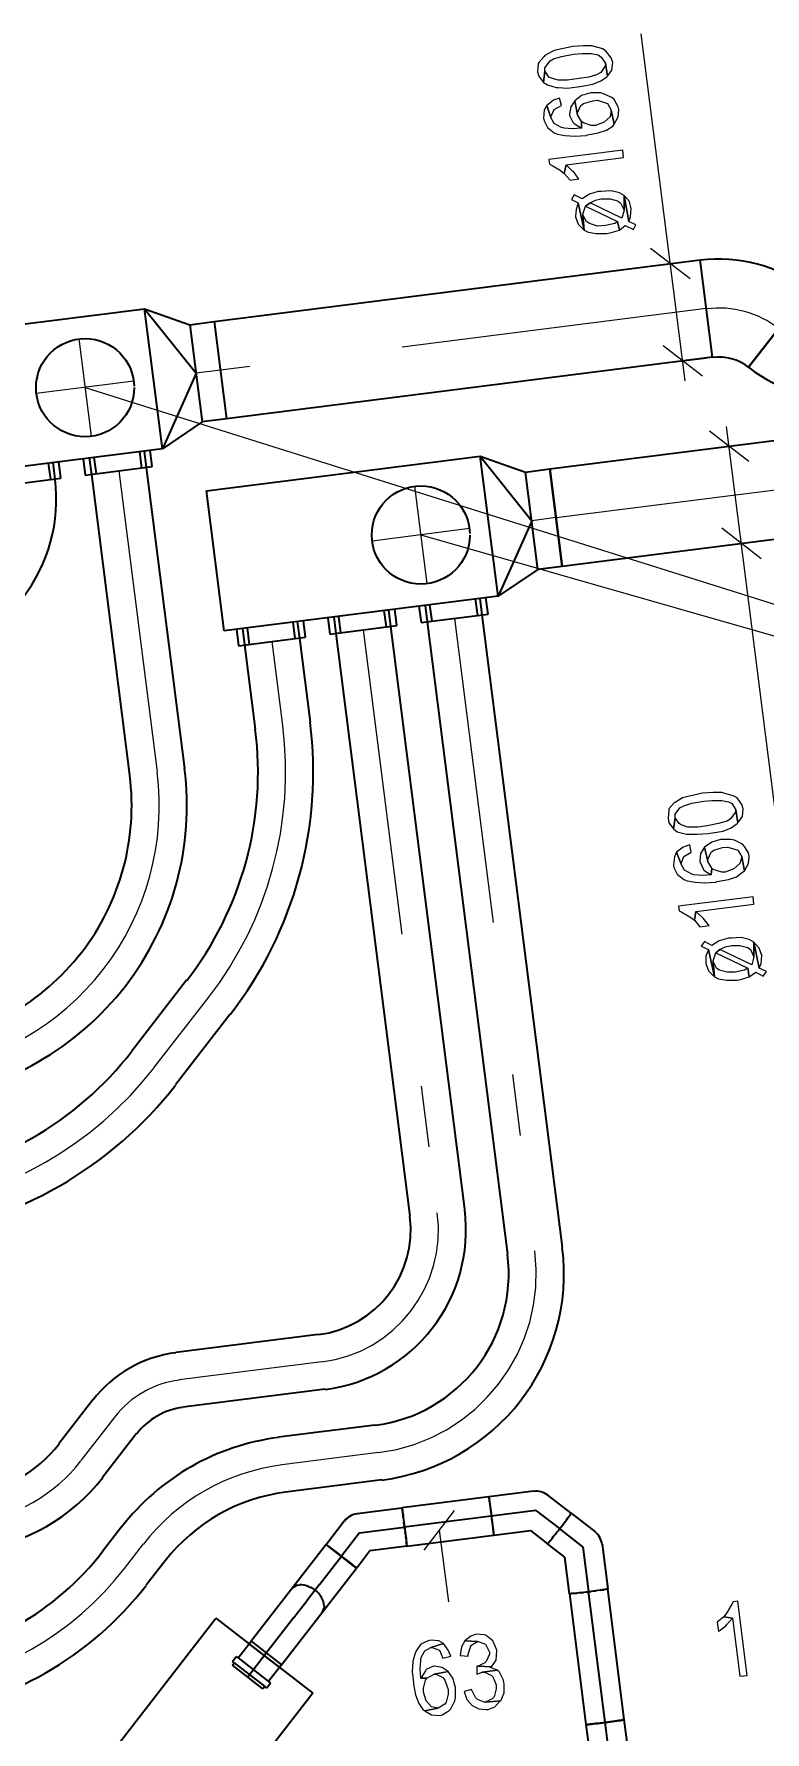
# Model space of a CAD drawing. Header units: metres. Extents: x 2713732.4 to 2713757.2, y 1226081.6 to 1226111.3.
# Drawn here: x 2713743.92 to 2713745.112, y 1226093.413 to 1226096.182 of the extents above; entities that cross this region are included whole.
import ezdxf

# ---------------------------------------------------------------- set-up
doc = ezdxf.new("R2010")
doc.units = ezdxf.units.M
doc.linetypes.add('DASHDOT', pattern=[1, 0.5, -0.25, 0, -0.25])
doc.linetypes.add('HIDDENX2', pattern=[0.75, 0.5, -0.25])
doc.layers.add('einlagen_boden_erstes_og', color=7, linetype='Continuous', true_color=0x000000)

msp = doc.modelspace()

# ---------------------------------------------------------------- linework, layer by layer
at = {"layer": 'einlagen_boden_erstes_og', "color": 7, "linetype": 'Continuous', "lineweight": 25, "extrusion": (0.000477202, 0.001815, 0.999998)}
for p, q in [((2713744.9815, 1226095.6165, -0.1688), (2713744.9097, 1226096.1822, -0.1698)), ((2713744.9894, 1226095.7826, -0.1692), (2713744.9251, 1226095.8324, -0.1692)), ((2713744.9193, 1226095.8027, -0.1692), (2713744.9953, 1226095.8123, -0.1692)), ((2713745.0096, 1226095.6239, -0.1689), (2713744.9453, 1226095.6737, -0.1689)), ((2713744.9394, 1226095.644, -0.1689), (2713745.0155, 1226095.6536, -0.1689)), ((2713744.003, 1226095.6058, -0.1684), (2713746.9219, 1226094.6869, -0.1681)), ((2713745.0852, 1226095.4849, -0.1687), (2713745.0209, 1226095.5347, -0.1687)), ((2713745.1631, 1226094.6422, -0.1672), (2713745.0489, 1226095.5422, -0.1687)), ((2713745.015, 1226095.505, -0.1687), (2713745.0911, 1226095.5147, -0.1687)), ((2713744.5503, 1226095.3654, -0.1682), (2713746.9219, 1226094.6869, -0.1681)), ((2713745.1053, 1226095.3262, -0.1684), (2713745.041, 1226095.376, -0.1684)), ((2713745.0351, 1226095.3463, -0.1684), (2713745.1112, 1226095.3559, -0.1684)), ((2713744.5557, 1226093.7099, -0.1652), (2713744.6055, 1226093.7742, -0.1653)), ((2713744.5806, 1226093.742, -0.1653), (2713744.5954, 1226093.6253, -0.165))]:
    msp.add_line(p, q, dxfattribs=at)
at = {"layer": 'einlagen_boden_erstes_og', "color": 1, "linetype": 'Continuous', "lineweight": 35, "true_color": 0xff0000, "extrusion": (0.000477202, 0.001815, 0.999998)}
for p, q in [((2713744.2137, 1226095.7132, -0.1687), (2713745.0057, 1226095.8137, -0.1692)), ((2713745.0258, 1226095.6549, -0.1689), (2713745.0057, 1226095.8137, -0.1692)), ((2713745.0849, 1226095.6388, -0.1689), (2713745.1829, 1226095.7653, -0.1692)), ((2713745.1829, 1226095.7653, -0.1692), (2713745.0849, 1226095.6388, -0.1689)), ((2713743.6537, 1226095.6774, -0.1683), (2713744.1001, 1226095.734, -0.1686)), ((2713744.1001, 1226095.734, -0.1686), (2713744.174, 1226095.7081, -0.1686)), ((2713744.1291, 1226095.5059, -0.1682), (2713744.1001, 1226095.734, -0.1686)), ((2713744.1001, 1226095.734, -0.1686), (2713744.1841, 1226095.6288, -0.1685)), ((2713744.174, 1226095.7081, -0.1686), (2713744.2137, 1226095.7132, -0.1687)), ((2713744.174, 1226095.7081, -0.1686), (2713744.1941, 1226095.5494, -0.1684)), ((2713744.2137, 1226095.7132, -0.1687), (2713744.2338, 1226095.5544, -0.1684)), ((2713745.0258, 1226095.6549, -0.1689), (2713744.2338, 1226095.5544, -0.1684)), ((2713744.1841, 1226095.6288, -0.1685), (2713744.1291, 1226095.5059, -0.1682)), ((2713744.2338, 1226095.5544, -0.1684), (2713744.1941, 1226095.5494, -0.1684)), ((2713744.1941, 1226095.5494, -0.1684), (2713744.1291, 1226095.5059, -0.1682)), ((2713744.1291, 1226095.5059, -0.1682), (2713743.6827, 1226095.4492, -0.1679)), ((2713744.0919, 1226095.5011, -0.1682), (2713744.0953, 1226095.4743, -0.1682)), ((2713744.0993, 1226095.5021, -0.1682), (2713744.1027, 1226095.4753, -0.1682)), ((2713744.1127, 1226095.4766, -0.1682), (2713744.1093, 1226095.5033, -0.1682)), ((2713743.9431, 1226095.4822, -0.1681), (2713743.9465, 1226095.4555, -0.1681)), ((2713743.9505, 1226095.4832, -0.1681), (2713743.9539, 1226095.4564, -0.1681)), ((2713743.9638, 1226095.4577, -0.1681), (2713743.9604, 1226095.4845, -0.1681)), ((2713744.0001, 1226095.4895, -0.1681), (2713744.0035, 1226095.4627, -0.1681)), ((2713744.0035, 1226095.4627, -0.1681), (2713744.1127, 1226095.4766, -0.1682)), ((2713744.01, 1226095.4907, -0.1682), (2713744.0134, 1226095.464, -0.1681)), ((2713744.0175, 1226095.4917, -0.1682), (2713744.0209, 1226095.4649, -0.1681)), ((2713744.1027, 1226095.4753, -0.1682), (2713744.165, 1226094.9846, -0.1673)), ((2713743.8547, 1226095.4438, -0.168), (2713743.9638, 1226095.4577, -0.1681)), ((2713744.0134, 1226095.464, -0.1681), (2713744.0757, 1226094.9733, -0.1672)), ((2713743.9711, 1226093.2825, -0.1641), (2713744.2161, 1226093.5987, -0.1648)), ((2713744.2161, 1226093.5987, -0.1648), (2713744.3742, 1226093.4762, -0.1647)), ((2713744.3742, 1226093.4762, -0.1647), (2713744.1292, 1226093.16, -0.164))]:
    msp.add_line(p, q, dxfattribs=at)
at = {"layer": 'einlagen_boden_erstes_og', "color": 7, "linetype": 'DASHDOT', "lineweight": 25, "extrusion": (0.000477202, 0.001815, 0.999998)}
for p, q in [((2713745.0158, 1226095.7343, -0.1691), (2713744.2237, 1226095.6338, -0.1685)), ((2713744.2237, 1226095.6338, -0.1685), (2713744.1841, 1226095.6288, -0.1685)), ((2713744.0581, 1226095.4696, -0.1681), (2713744.1204, 1226094.979, -0.1673)), ((2713744.5402, 1226095.4448, -0.1683), (2713744.5604, 1226095.286, -0.168)), ((2713744.771, 1226095.3934, -0.1683), (2713745.2789, 1226095.4579, -0.1687)), ((2713744.771, 1226095.3934, -0.1683), (2713744.7314, 1226095.3884, -0.1683)), ((2713744.6297, 1226095.3755, -0.1682), (2713744.471, 1226095.3553, -0.1681)), ((2713744.6054, 1226095.2292, -0.168), (2713744.7363, 1226094.1981, -0.1662)), ((2713744.4566, 1226095.2104, -0.1679), (2713744.5772, 1226094.2598, -0.1662)), ((2713744.3078, 1226095.1915, -0.1678), (2713744.3252, 1226095.0544, -0.1675)), ((2713744.2043, 1226094.6114, -0.1667), (2713744.1149, 1226094.4961, -0.1664)), ((2713744.389, 1226094.0169, -0.1657), (2713744.1567, 1226093.9874, -0.1655)), ((2713744.0515, 1226093.9273, -0.1653), (2713743.9961, 1226093.8558, -0.1652)), ((2713744.4813, 1226093.869, -0.1654), (2713744.324, 1226093.849, -0.1653)), ((2713744.098, 1226093.72, -0.165), (2713744.067, 1226093.68, -0.1649))]:
    msp.add_line(p, q, dxfattribs=at)
at = {"layer": 'einlagen_boden_erstes_og', "color": 7, "linetype": 'HIDDENX2', "lineweight": 25, "extrusion": (0.000477202, 0.001815, 0.999998)}
for p, q in [((2713743.9929, 1226095.6851, -0.1685), (2713744.0131, 1226095.5264, -0.1682)), ((2713744.0824, 1226095.6158, -0.1684), (2713743.9236, 1226095.5957, -0.1683))]:
    msp.add_line(p, q, dxfattribs=at)
at = {"layer": 'einlagen_boden_erstes_og', "color": 150, "linetype": 'Continuous', "lineweight": 35, "true_color": 0x0080ff, "extrusion": (0.000477202, 0.001815, 0.999998)}
for p, q in [((2713744.761, 1226095.4728, -0.1685), (2713745.2689, 1226095.5372, -0.1688)), ((2713744.201, 1226095.437, -0.1681), (2713744.6474, 1226095.4936, -0.1685)), ((2713744.6474, 1226095.4936, -0.1685), (2713744.7213, 1226095.4677, -0.1685)), ((2713744.6474, 1226095.4936, -0.1685), (2713744.7314, 1226095.3884, -0.1683)), ((2713744.6764, 1226095.2655, -0.1681), (2713744.6474, 1226095.4936, -0.1685)), ((2713744.7213, 1226095.4677, -0.1685), (2713744.761, 1226095.4728, -0.1685)), ((2713744.761, 1226095.4728, -0.1685), (2713744.7811, 1226095.314, -0.1682)), ((2713744.7811, 1226095.314, -0.1682), (2713744.761, 1226095.4728, -0.1685)), ((2713744.7414, 1226095.309, -0.1682), (2713744.7213, 1226095.4677, -0.1685)), ((2713744.23, 1226095.2088, -0.1677), (2713744.201, 1226095.437, -0.1681)), ((2713744.7314, 1226095.3884, -0.1683), (2713744.6764, 1226095.2655, -0.1681)), ((2713745.289, 1226095.3785, -0.1686), (2713744.7811, 1226095.314, -0.1682)), ((2713744.7414, 1226095.309, -0.1682), (2713744.6764, 1226095.2655, -0.1681)), ((2713744.7811, 1226095.314, -0.1682), (2713744.7414, 1226095.309, -0.1682)), ((2713744.6764, 1226095.2655, -0.1681), (2713744.23, 1226095.2088, -0.1677)), ((2713744.5474, 1226095.2491, -0.168), (2713744.5508, 1226095.2223, -0.1679)), ((2713744.5574, 1226095.2504, -0.168), (2713744.5608, 1226095.2236, -0.1679)), ((2713744.5648, 1226095.2513, -0.168), (2713744.5682, 1226095.2245, -0.1679)), ((2713744.6392, 1226095.2608, -0.168), (2713744.6426, 1226095.234, -0.168)), ((2713744.6466, 1226095.2617, -0.168), (2713744.65, 1226095.2349, -0.168)), ((2713744.66, 1226095.2362, -0.168), (2713744.6566, 1226095.263, -0.1681)), ((2713744.3416, 1226095.223, -0.1678), (2713744.345, 1226095.1962, -0.1678)), ((2713744.349, 1226095.2239, -0.1678), (2713744.3524, 1226095.1971, -0.1678)), ((2713744.3623, 1226095.1984, -0.1678), (2713744.3589, 1226095.2252, -0.1678)), ((2713744.3986, 1226095.2302, -0.1679), (2713744.402, 1226095.2034, -0.1678)), ((2713744.4085, 1226095.2315, -0.1679), (2713744.4119, 1226095.2047, -0.1678)), ((2713744.416, 1226095.2324, -0.1679), (2713744.4194, 1226095.2056, -0.1678)), ((2713744.4904, 1226095.2419, -0.1679), (2713744.4938, 1226095.2151, -0.1679)), ((2713744.4978, 1226095.2428, -0.1679), (2713744.5012, 1226095.216, -0.1679)), ((2713744.5112, 1226095.2173, -0.1679), (2713744.5078, 1226095.2441, -0.1679)), ((2713744.5508, 1226095.2223, -0.1679), (2713744.66, 1226095.2362, -0.168)), ((2713744.5608, 1226095.2236, -0.1679), (2713744.6916, 1226094.1924, -0.1661)), ((2713744.65, 1226095.2349, -0.168), (2713744.7809, 1226094.2037, -0.1662)), ((2713744.2498, 1226095.2113, -0.1678), (2713744.2532, 1226095.1846, -0.1677)), ((2713744.2532, 1226095.1846, -0.1677), (2713744.3623, 1226095.1984, -0.1678)), ((2713744.2597, 1226095.2126, -0.1678), (2713744.2631, 1226095.1858, -0.1677)), ((2713744.2672, 1226095.2135, -0.1678), (2713744.2706, 1226095.1868, -0.1677)), ((2713744.3524, 1226095.1971, -0.1678), (2713744.3698, 1226095.0601, -0.1675)), ((2713744.402, 1226095.2034, -0.1678), (2713744.5112, 1226095.2173, -0.1679)), ((2713744.4119, 1226095.2047, -0.1678), (2713744.5326, 1226094.2542, -0.1662)), ((2713744.5012, 1226095.216, -0.1679), (2713744.6219, 1226094.2655, -0.1662)), ((2713744.2631, 1226095.1858, -0.1677), (2713744.2805, 1226095.0487, -0.1675)), ((2713744.1687, 1226094.639, -0.1667), (2713744.0793, 1226094.5236, -0.1664)), ((2713744.2398, 1226094.5838, -0.1666), (2713744.1505, 1226094.4685, -0.1664)), ((2713744.3833, 1226094.0615, -0.1657), (2713744.1511, 1226094.032, -0.1656)), ((2713744.0159, 1226093.9549, -0.1654), (2713743.9605, 1226093.8833, -0.1652)), ((2713744.3946, 1226093.9722, -0.1656), (2713744.1624, 1226093.9428, -0.1654)), ((2713744.0871, 1226093.8997, -0.1653), (2713744.0316, 1226093.8282, -0.1651)), ((2713744.4756, 1226093.9136, -0.1655), (2713744.3183, 1226093.8937, -0.1654)), ((2713744.487, 1226093.8244, -0.1654), (2713744.3297, 1226093.8044, -0.1652)), ((2713744.0625, 1226093.7475, -0.165), (2713744.0315, 1226093.7075, -0.1649)), ((2713744.1336, 1226093.6924, -0.165), (2713744.1026, 1226093.6524, -0.1649))]:
    msp.add_line(p, q, dxfattribs=at)
at = {"layer": 'einlagen_boden_erstes_og', "color": 36, "linetype": 'Continuous', "lineweight": 35, "true_color": 0x6a4015, "extrusion": (0.000477202, 0.001815, 0.999998)}
for p, q in [((2713744.6613, 1226093.7965, -0.1654), (2713744.5194, 1226093.7785, -0.1653)), ((2713744.7341, 1226093.8058, -0.1654), (2713744.6613, 1226093.7965, -0.1654)), ((2713744.6613, 1226093.7965, -0.1654), (2713744.6692, 1226093.734, -0.1653)), ((2713744.6613, 1226093.7965, -0.1654), (2713744.6692, 1226093.734, -0.1653)), ((2713744.6619, 1226093.7942, -0.1654), (2713744.6616, 1226093.7955, -0.1654)), ((2713744.6622, 1226093.7924, -0.1654), (2713744.6619, 1226093.7942, -0.1654)), ((2713744.6625, 1226093.7901, -0.1654), (2713744.6622, 1226093.7924, -0.1654)), ((2713744.6629, 1226093.7874, -0.1654), (2713744.6625, 1226093.7901, -0.1654)), ((2713744.6634, 1226093.7844, -0.1654), (2713744.6629, 1226093.7874, -0.1654)), ((2713744.6638, 1226093.781, -0.1654), (2713744.6634, 1226093.7844, -0.1654)), ((2713744.6643, 1226093.7773, -0.1654), (2713744.6638, 1226093.781, -0.1654)), ((2713744.7956, 1226093.7698, -0.1654), (2713744.7574, 1226093.7994, -0.1654)), ((2713744.396, 1226093.7191, -0.1651), (2713744.4257, 1226093.7573, -0.1652)), ((2713744.4466, 1226093.7693, -0.1652), (2713744.5194, 1226093.7785, -0.1653)), ((2713744.5197, 1226093.7775, -0.1653), (2713744.52, 1226093.7762, -0.1653)), ((2713744.5197, 1226093.7775, -0.1653), (2713744.52, 1226093.7762, -0.1653)), ((2713744.52, 1226093.7762, -0.1653), (2713744.5203, 1226093.7744, -0.1653)), ((2713744.5203, 1226093.7744, -0.1653), (2713744.52, 1226093.7762, -0.1653)), ((2713744.5203, 1226093.7744, -0.1653), (2713744.5206, 1226093.7721, -0.1653)), ((2713744.5203, 1226093.7744, -0.1653), (2713744.5206, 1226093.7721, -0.1653)), ((2713744.5206, 1226093.7721, -0.1653), (2713744.521, 1226093.7694, -0.1653)), ((2713744.5206, 1226093.7721, -0.1653), (2713744.521, 1226093.7694, -0.1653)), ((2713744.521, 1226093.7694, -0.1653), (2713744.5215, 1226093.7664, -0.1653)), ((2713744.5215, 1226093.7664, -0.1653), (2713744.521, 1226093.7694, -0.1653)), ((2713744.5215, 1226093.7664, -0.1653), (2713744.5219, 1226093.763, -0.1653)), ((2713744.5219, 1226093.763, -0.1653), (2713744.5215, 1226093.7664, -0.1653)), ((2713744.5219, 1226093.763, -0.1653), (2713744.5224, 1226093.7593, -0.1653)), ((2713744.5219, 1226093.763, -0.1653), (2713744.5224, 1226093.7593, -0.1653)), ((2713744.5224, 1226093.7593, -0.1653), (2713744.523, 1226093.7554, -0.1653)), ((2713744.5224, 1226093.7593, -0.1653), (2713744.523, 1226093.7554, -0.1653)), ((2713744.523, 1226093.7554, -0.1653), (2713744.5235, 1226093.7514, -0.1652)), ((2713744.5235, 1226093.7514, -0.1652), (2713744.523, 1226093.7554, -0.1653)), ((2713744.6649, 1226093.7734, -0.1654), (2713744.6643, 1226093.7773, -0.1654)), ((2713744.6654, 1226093.7694, -0.1653), (2713744.6649, 1226093.7734, -0.1654)), ((2713744.6659, 1226093.7654, -0.1653), (2713744.6654, 1226093.7694, -0.1653)), ((2713744.6664, 1226093.7613, -0.1653), (2713744.6659, 1226093.7654, -0.1653)), ((2713744.6669, 1226093.7573, -0.1653), (2713744.6664, 1226093.7613, -0.1653)), ((2713744.6674, 1226093.7534, -0.1653), (2713744.6669, 1226093.7573, -0.1653)), ((2713744.6678, 1226093.7497, -0.1653), (2713744.6674, 1226093.7534, -0.1653)), ((2713744.7817, 1226093.7511, -0.1654), (2713744.7841, 1226093.7542, -0.1654)), ((2713744.7841, 1226093.7542, -0.1654), (2713744.7863, 1226093.7571, -0.1654)), ((2713744.7863, 1226093.7571, -0.1654), (2713744.7884, 1226093.7598, -0.1654)), ((2713744.7884, 1226093.7598, -0.1654), (2713744.7902, 1226093.7623, -0.1654)), ((2713744.7902, 1226093.7623, -0.1654), (2713744.7919, 1226093.7645, -0.1654)), ((2713744.7919, 1226093.7645, -0.1654), (2713744.7932, 1226093.7663, -0.1654)), ((2713744.7932, 1226093.7663, -0.1654), (2713744.7943, 1226093.7678, -0.1654)), ((2713744.7943, 1226093.7678, -0.1654), (2713744.7951, 1226093.7689, -0.1654)), ((2713744.7956, 1226093.7698, -0.1654), (2713744.8339, 1226093.7401, -0.1654)), ((2713744.5235, 1226093.7514, -0.1652), (2713744.524, 1226093.7473, -0.1652)), ((2713744.524, 1226093.7473, -0.1652), (2713744.5235, 1226093.7514, -0.1652)), ((2713744.524, 1226093.7473, -0.1652), (2713744.5245, 1226093.7433, -0.1652)), ((2713744.5245, 1226093.7433, -0.1652), (2713744.524, 1226093.7473, -0.1652)), ((2713744.5245, 1226093.7433, -0.1652), (2713744.525, 1226093.7393, -0.1652)), ((2713744.5245, 1226093.7433, -0.1652), (2713744.525, 1226093.7393, -0.1652)), ((2713744.525, 1226093.7393, -0.1652), (2713744.5255, 1226093.7354, -0.1652)), ((2713744.5255, 1226093.7354, -0.1652), (2713744.525, 1226093.7393, -0.1652)), ((2713744.5255, 1226093.7354, -0.1652), (2713744.5259, 1226093.7317, -0.1652)), ((2713744.5255, 1226093.7354, -0.1652), (2713744.5259, 1226093.7317, -0.1652)), ((2713744.5259, 1226093.7317, -0.1652), (2713744.5263, 1226093.7283, -0.1652)), ((2713744.5263, 1226093.7283, -0.1652), (2713744.5259, 1226093.7317, -0.1652)), ((2713744.5263, 1226093.7283, -0.1652), (2713744.5266, 1226093.7252, -0.1652)), ((2713744.5263, 1226093.7283, -0.1652), (2713744.5266, 1226093.7252, -0.1652)), ((2713744.5274, 1226093.716, -0.1652), (2713744.6692, 1226093.734, -0.1653)), ((2713744.6682, 1226093.7463, -0.1653), (2713744.6678, 1226093.7497, -0.1653)), ((2713744.6685, 1226093.7432, -0.1653), (2713744.6682, 1226093.7463, -0.1653)), ((2713744.6688, 1226093.7405, -0.1653), (2713744.6685, 1226093.7432, -0.1653)), ((2713744.669, 1226093.7383, -0.1653), (2713744.6688, 1226093.7405, -0.1653)), ((2713744.6692, 1226093.7364, -0.1653), (2713744.669, 1226093.7383, -0.1653)), ((2713744.6692, 1226093.734, -0.1653), (2713744.7291, 1226093.7416, -0.1653)), ((2713744.6693, 1226093.7351, -0.1653), (2713744.6692, 1226093.7364, -0.1653)), ((2713744.7291, 1226093.7416, -0.1653), (2713744.7571, 1226093.72, -0.1653)), ((2713744.7613, 1226093.725, -0.1653), (2713744.763, 1226093.7271, -0.1653)), ((2713744.763, 1226093.7271, -0.1653), (2713744.7649, 1226093.7295, -0.1653)), ((2713744.7649, 1226093.7295, -0.1653), (2713744.767, 1226093.7322, -0.1653)), ((2713744.767, 1226093.7322, -0.1653), (2713744.7693, 1226093.7351, -0.1653)), ((2713744.7693, 1226093.7351, -0.1653), (2713744.7717, 1226093.7382, -0.1653)), ((2713744.7717, 1226093.7382, -0.1653), (2713744.7742, 1226093.7414, -0.1653)), ((2713744.7742, 1226093.7414, -0.1653), (2713744.7767, 1226093.7446, -0.1654)), ((2713744.7767, 1226093.7446, -0.1654), (2713744.7792, 1226093.7479, -0.1654)), ((2713744.7792, 1226093.7479, -0.1654), (2713744.7817, 1226093.7511, -0.1654)), ((2713744.396, 1226093.7191, -0.1651), (2713744.3395, 1226093.6461, -0.165)), ((2713744.4458, 1226093.6805, -0.1651), (2713744.396, 1226093.7191, -0.1651)), ((2713744.4458, 1226093.6805, -0.1651), (2713744.396, 1226093.7191, -0.1651)), ((2713744.398, 1226093.7177, -0.1651), (2713744.397, 1226093.7185, -0.1651)), ((2713744.3995, 1226093.7166, -0.1651), (2713744.398, 1226093.7177, -0.1651)), ((2713744.4014, 1226093.7153, -0.1651), (2713744.3995, 1226093.7166, -0.1651)), ((2713744.4035, 1226093.7137, -0.1651), (2713744.4014, 1226093.7153, -0.1651)), ((2713744.406, 1226093.7118, -0.1651), (2713744.4035, 1226093.7137, -0.1651)), ((2713744.4087, 1226093.7097, -0.1651), (2713744.406, 1226093.7118, -0.1651)), ((2713744.4117, 1226093.7075, -0.1651), (2713744.4087, 1226093.7097, -0.1651)), ((2713744.4148, 1226093.7051, -0.1651), (2713744.4117, 1226093.7075, -0.1651)), ((2713744.418, 1226093.7026, -0.1651), (2713744.4148, 1226093.7051, -0.1651)), ((2713744.4212, 1226093.7001, -0.1651), (2713744.418, 1226093.7026, -0.1651)), ((2713744.4245, 1226093.6976, -0.1651), (2713744.4212, 1226093.7001, -0.1651)), ((2713744.4675, 1226093.7084, -0.1651), (2713744.4459, 1226093.6805, -0.1651)), ((2713744.5274, 1226093.716, -0.1652), (2713744.4675, 1226093.7084, -0.1651)), ((2713744.5266, 1226093.7252, -0.1652), (2713744.5269, 1226093.7225, -0.1652)), ((2713744.5266, 1226093.7252, -0.1652), (2713744.5269, 1226093.7225, -0.1652)), ((2713744.5269, 1226093.7225, -0.1652), (2713744.5271, 1226093.7202, -0.1652)), ((2713744.5271, 1226093.7202, -0.1652), (2713744.5269, 1226093.7225, -0.1652)), ((2713744.5271, 1226093.7202, -0.1652), (2713744.5273, 1226093.7184, -0.1652)), ((2713744.5271, 1226093.7202, -0.1652), (2713744.5273, 1226093.7184, -0.1652)), ((2713744.5273, 1226093.7184, -0.1652), (2713744.5274, 1226093.7171, -0.1652)), ((2713744.5273, 1226093.7184, -0.1652), (2713744.5274, 1226093.7171, -0.1652)), ((2713744.785, 1226093.6983, -0.1653), (2713744.7571, 1226093.72, -0.1653)), ((2713744.7578, 1226093.7208, -0.1653), (2713744.7587, 1226093.7218, -0.1653)), ((2713744.7587, 1226093.7218, -0.1653), (2713744.7598, 1226093.7232, -0.1653)), ((2713744.7598, 1226093.7232, -0.1653), (2713744.7613, 1226093.725, -0.1653)), ((2713744.7926, 1226093.6385, -0.1652), (2713744.785, 1226093.6983, -0.1653)), ((2713744.8459, 1226093.7192, -0.1653), (2713744.8551, 1226093.6464, -0.1652)), ((2713744.3893, 1226093.6076, -0.1649), (2713744.4458, 1226093.6805, -0.1651)), ((2713744.4277, 1226093.6951, -0.1651), (2713744.4245, 1226093.6976, -0.1651)), ((2713744.4307, 1226093.6927, -0.1651), (2713744.4277, 1226093.6951, -0.1651)), ((2713744.4336, 1226093.6904, -0.1651), (2713744.4307, 1226093.6927, -0.1651)), ((2713744.4363, 1226093.6883, -0.1651), (2713744.4336, 1226093.6904, -0.1651)), ((2713744.4388, 1226093.6864, -0.1651), (2713744.4363, 1226093.6883, -0.1651)), ((2713744.4409, 1226093.6847, -0.1651), (2713744.4388, 1226093.6864, -0.1651)), ((2713744.4427, 1226093.6832, -0.1651), (2713744.4409, 1226093.6847, -0.1651)), ((2713744.4441, 1226093.6821, -0.1651), (2713744.4427, 1226093.6832, -0.1651)), ((2713744.4451, 1226093.6812, -0.1651), (2713744.4441, 1226093.6821, -0.1651)), ((2713744.3395, 1226093.6461, -0.165), (2713744.2736, 1226093.5611, -0.1648)), ((2713744.3415, 1226093.6483, -0.165), (2713744.3395, 1226093.6461, -0.165)), ((2713744.3415, 1226093.6483, -0.165), (2713744.3439, 1226093.65, -0.165)), ((2713744.3439, 1226093.65, -0.165), (2713744.3467, 1226093.6514, -0.165)), ((2713744.3497, 1226093.6524, -0.165), (2713744.3467, 1226093.6514, -0.165)), ((2713744.3497, 1226093.6524, -0.165), (2713744.353, 1226093.6529, -0.165)), ((2713744.3565, 1226093.6529, -0.165), (2713744.353, 1226093.6529, -0.165)), ((2713744.3601, 1226093.6526, -0.165), (2713744.3565, 1226093.6529, -0.165)), ((2713744.3638, 1226093.6517, -0.165), (2713744.3601, 1226093.6526, -0.165)), ((2713744.3675, 1226093.6505, -0.165), (2713744.3638, 1226093.6517, -0.165)), ((2713744.3675, 1226093.6505, -0.165), (2713744.3712, 1226093.6488, -0.165)), ((2713744.3747, 1226093.6468, -0.165), (2713744.3712, 1226093.6488, -0.165)), ((2713744.3747, 1226093.6468, -0.165), (2713744.3781, 1226093.6445, -0.165)), ((2713744.3781, 1226093.6445, -0.165), (2713744.3812, 1226093.6418, -0.165)), ((2713744.828, 1226093.6423, -0.1652), (2713744.8239, 1226093.6418, -0.1652)), ((2713744.8239, 1226093.6418, -0.1652), (2713744.828, 1226093.6423, -0.1652)), ((2713744.832, 1226093.6429, -0.1652), (2713744.828, 1226093.6423, -0.1652)), ((2713744.832, 1226093.6429, -0.1652), (2713744.828, 1226093.6423, -0.1652)), ((2713744.8359, 1226093.6434, -0.1652), (2713744.832, 1226093.6429, -0.1652)), ((2713744.832, 1226093.6429, -0.1652), (2713744.8359, 1226093.6434, -0.1652)), ((2713744.8396, 1226093.6439, -0.1652), (2713744.8359, 1226093.6434, -0.1652)), ((2713744.8396, 1226093.6439, -0.1652), (2713744.8359, 1226093.6434, -0.1652)), ((2713744.8429, 1226093.6444, -0.1652), (2713744.8396, 1226093.6439, -0.1652)), ((2713744.8429, 1226093.6444, -0.1652), (2713744.8396, 1226093.6439, -0.1652)), ((2713744.846, 1226093.6448, -0.1652), (2713744.8429, 1226093.6444, -0.1652)), ((2713744.8429, 1226093.6444, -0.1652), (2713744.846, 1226093.6448, -0.1652)), ((2713744.8487, 1226093.6452, -0.1652), (2713744.846, 1226093.6448, -0.1652)), ((2713744.846, 1226093.6448, -0.1652), (2713744.8487, 1226093.6452, -0.1652)), ((2713744.851, 1226093.6456, -0.1652), (2713744.8487, 1226093.6452, -0.1652)), ((2713744.851, 1226093.6456, -0.1652), (2713744.8487, 1226093.6452, -0.1652)), ((2713744.8528, 1226093.6459, -0.1652), (2713744.851, 1226093.6456, -0.1652)), ((2713744.8528, 1226093.6459, -0.1652), (2713744.851, 1226093.6456, -0.1652)), ((2713744.8541, 1226093.6461, -0.1652), (2713744.8528, 1226093.6459, -0.1652)), ((2713744.8528, 1226093.6459, -0.1652), (2713744.8541, 1226093.6461, -0.1652)), ((2713744.8822, 1226093.4333, -0.1648), (2713744.8551, 1226093.6464, -0.1652)), ((2713744.3841, 1226093.6389, -0.165), (2713744.3812, 1226093.6418, -0.165)), ((2713744.3866, 1226093.6357, -0.165), (2713744.3841, 1226093.6389, -0.165)), ((2713744.3887, 1226093.6324, -0.165), (2713744.3866, 1226093.6357, -0.165)), ((2713744.3904, 1226093.6291, -0.165), (2713744.3887, 1226093.6324, -0.165)), ((2713744.3917, 1226093.6257, -0.165), (2713744.3904, 1226093.6291, -0.165)), ((2713744.3925, 1226093.6223, -0.1649), (2713744.3917, 1226093.6257, -0.165)), ((2713744.392, 1226093.6128, -0.1649), (2713744.3927, 1226093.6158, -0.1649)), ((2713744.3928, 1226093.6189, -0.1649), (2713744.3925, 1226093.6223, -0.1649)), ((2713744.3928, 1226093.6189, -0.1649), (2713744.3927, 1226093.6158, -0.1649)), ((2713744.7926, 1226093.6385, -0.1652), (2713744.8197, 1226093.4254, -0.1648)), ((2713744.795, 1226093.6385, -0.1652), (2713744.7937, 1226093.6384, -0.1652)), ((2713744.795, 1226093.6385, -0.1652), (2713744.7937, 1226093.6384, -0.1652)), ((2713744.7968, 1226093.6387, -0.1652), (2713744.795, 1226093.6385, -0.1652)), ((2713744.7968, 1226093.6387, -0.1652), (2713744.795, 1226093.6385, -0.1652)), ((2713744.7991, 1226093.6389, -0.1652), (2713744.7968, 1226093.6387, -0.1652)), ((2713744.7991, 1226093.6389, -0.1652), (2713744.7968, 1226093.6387, -0.1652)), ((2713744.8018, 1226093.6392, -0.1652), (2713744.7991, 1226093.6389, -0.1652)), ((2713744.8018, 1226093.6392, -0.1652), (2713744.7991, 1226093.6389, -0.1652)), ((2713744.8049, 1226093.6395, -0.1652), (2713744.8018, 1226093.6392, -0.1652)), ((2713744.8018, 1226093.6392, -0.1652), (2713744.8049, 1226093.6395, -0.1652)), ((2713744.8083, 1226093.6399, -0.1652), (2713744.8049, 1226093.6395, -0.1652)), ((2713744.8083, 1226093.6399, -0.1652), (2713744.8049, 1226093.6395, -0.1652)), ((2713744.812, 1226093.6403, -0.1652), (2713744.8083, 1226093.6399, -0.1652)), ((2713744.812, 1226093.6403, -0.1652), (2713744.8083, 1226093.6399, -0.1652)), ((2713744.8158, 1226093.6408, -0.1652), (2713744.812, 1226093.6403, -0.1652)), ((2713744.812, 1226093.6403, -0.1652), (2713744.8158, 1226093.6408, -0.1652)), ((2713744.8199, 1226093.6413, -0.1652), (2713744.8158, 1226093.6408, -0.1652)), ((2713744.8199, 1226093.6413, -0.1652), (2713744.8158, 1226093.6408, -0.1652)), ((2713744.8239, 1226093.6418, -0.1652), (2713744.8199, 1226093.6413, -0.1652)), ((2713744.8199, 1226093.6413, -0.1652), (2713744.8239, 1226093.6418, -0.1652)), ((2713744.3234, 1226093.5225, -0.1647), (2713744.3893, 1226093.6076, -0.1649)), ((2713744.3909, 1226093.61, -0.1649), (2713744.3893, 1226093.6076, -0.1649)), ((2713744.3909, 1226093.61, -0.1649), (2713744.392, 1226093.6128, -0.1649)), ((2713744.2525, 1226093.5338, -0.1647), (2713744.2736, 1226093.5611, -0.1648)), ((2713744.2736, 1226093.5611, -0.1648), (2713744.3234, 1226093.5225, -0.1647)), ((2713744.2736, 1226093.5611, -0.1648), (2713744.3234, 1226093.5225, -0.1647)), ((2713744.2432, 1226093.5283, -0.1647), (2713744.2493, 1226093.5362, -0.1647)), ((2713744.2493, 1226093.5362, -0.1647), (2713744.2525, 1226093.5338, -0.1647)), ((2713744.2525, 1226093.5338, -0.1647), (2713744.3023, 1226093.4952, -0.1647)), ((2713744.2703, 1226093.5567, -0.1648), (2713744.3201, 1226093.5181, -0.1647)), ((2713744.2464, 1226093.5259, -0.1647), (2713744.2432, 1226093.5283, -0.1647)), ((2713744.2433, 1226093.5219, -0.1647), (2713744.2464, 1226093.5259, -0.1647)), ((2713744.2931, 1226093.4833, -0.1646), (2713744.2433, 1226093.5219, -0.1647)), ((2713744.2464, 1226093.5259, -0.1647), (2713744.2962, 1226093.4873, -0.1647)), ((2713744.3234, 1226093.5225, -0.1647), (2713744.3023, 1226093.4952, -0.1647)), ((2713744.2962, 1226093.4873, -0.1647), (2713744.2931, 1226093.4833, -0.1646)), ((2713744.2993, 1226093.4848, -0.1647), (2713744.2962, 1226093.4873, -0.1647)), ((2713744.3055, 1226093.4928, -0.1647), (2713744.2993, 1226093.4848, -0.1647)), ((2713744.3023, 1226093.4952, -0.1647), (2713744.3055, 1226093.4928, -0.1647)), ((2713744.8197, 1226093.4254, -0.1648), (2713744.8243, 1226093.3887, -0.1647)), ((2713744.8221, 1226093.4254, -0.1648), (2713744.8207, 1226093.4253, -0.1648)), ((2713744.8207, 1226093.4253, -0.1648), (2713744.8221, 1226093.4254, -0.1648)), ((2713744.8239, 1226093.4256, -0.1648), (2713744.8221, 1226093.4254, -0.1648)), ((2713744.8221, 1226093.4254, -0.1648), (2713744.8239, 1226093.4256, -0.1648)), ((2713744.8262, 1226093.4258, -0.1648), (2713744.8239, 1226093.4256, -0.1648)), ((2713744.8239, 1226093.4256, -0.1648), (2713744.8262, 1226093.4258, -0.1648)), ((2713744.8289, 1226093.4261, -0.1648), (2713744.8262, 1226093.4258, -0.1648)), ((2713744.8262, 1226093.4258, -0.1648), (2713744.8289, 1226093.4261, -0.1648)), ((2713744.8319, 1226093.4264, -0.1648), (2713744.8289, 1226093.4261, -0.1648)), ((2713744.8289, 1226093.4261, -0.1648), (2713744.8319, 1226093.4264, -0.1648)), ((2713744.8353, 1226093.4268, -0.1648), (2713744.8319, 1226093.4264, -0.1648)), ((2713744.8319, 1226093.4264, -0.1648), (2713744.8353, 1226093.4268, -0.1648)), ((2713744.839, 1226093.4272, -0.1648), (2713744.8353, 1226093.4268, -0.1648)), ((2713744.8353, 1226093.4268, -0.1648), (2713744.839, 1226093.4272, -0.1648)), ((2713744.8429, 1226093.4277, -0.1648), (2713744.839, 1226093.4272, -0.1648)), ((2713744.839, 1226093.4272, -0.1648), (2713744.8429, 1226093.4277, -0.1648)), ((2713744.8469, 1226093.4282, -0.1648), (2713744.8429, 1226093.4277, -0.1648)), ((2713744.8429, 1226093.4277, -0.1648), (2713744.8469, 1226093.4282, -0.1648)), ((2713744.851, 1226093.4287, -0.1648), (2713744.8469, 1226093.4282, -0.1648)), ((2713744.8469, 1226093.4282, -0.1648), (2713744.851, 1226093.4287, -0.1648)), ((2713744.8551, 1226093.4292, -0.1648), (2713744.851, 1226093.4287, -0.1648)), ((2713744.851, 1226093.4287, -0.1648), (2713744.8551, 1226093.4292, -0.1648)), ((2713744.8591, 1226093.4297, -0.1648), (2713744.8551, 1226093.4292, -0.1648)), ((2713744.8551, 1226093.4292, -0.1648), (2713744.8591, 1226093.4297, -0.1648)), ((2713744.8629, 1226093.4303, -0.1648), (2713744.8591, 1226093.4297, -0.1648)), ((2713744.8591, 1226093.4297, -0.1648), (2713744.8629, 1226093.4303, -0.1648)), ((2713744.8666, 1226093.4308, -0.1648), (2713744.8629, 1226093.4303, -0.1648)), ((2713744.8629, 1226093.4303, -0.1648), (2713744.8666, 1226093.4308, -0.1648)), ((2713744.87, 1226093.4312, -0.1648), (2713744.8666, 1226093.4308, -0.1648)), ((2713744.8666, 1226093.4308, -0.1648), (2713744.87, 1226093.4312, -0.1648)), ((2713744.8731, 1226093.4317, -0.1648), (2713744.87, 1226093.4312, -0.1648)), ((2713744.87, 1226093.4312, -0.1648), (2713744.8731, 1226093.4317, -0.1648)), ((2713744.8757, 1226093.4321, -0.1648), (2713744.8731, 1226093.4317, -0.1648)), ((2713744.8731, 1226093.4317, -0.1648), (2713744.8757, 1226093.4321, -0.1648)), ((2713744.878, 1226093.4324, -0.1648), (2713744.8757, 1226093.4321, -0.1648)), ((2713744.8757, 1226093.4321, -0.1648), (2713744.878, 1226093.4324, -0.1648)), ((2713744.8798, 1226093.4327, -0.1648), (2713744.878, 1226093.4324, -0.1648)), ((2713744.878, 1226093.4324, -0.1648), (2713744.8798, 1226093.4327, -0.1648)), ((2713744.8811, 1226093.433, -0.1648), (2713744.8798, 1226093.4327, -0.1648)), ((2713744.8798, 1226093.4327, -0.1648), (2713744.8811, 1226093.433, -0.1648)), ((2713744.8868, 1226093.3966, -0.1648), (2713744.8822, 1226093.4333, -0.1648))]:
    msp.add_line(p, q, dxfattribs=at)
at = {"layer": 'einlagen_boden_erstes_og', "color": 36, "linetype": 'DASHDOT', "lineweight": 35, "true_color": 0x6a4015, "extrusion": (0.000477202, 0.001815, 0.999998)}
for p, q in [((2713744.6653, 1226093.7653, -0.1653), (2713744.5234, 1226093.7473, -0.1652)), ((2713744.7381, 1226093.7745, -0.1654), (2713744.6653, 1226093.7653, -0.1653)), ((2713744.7381, 1226093.7745, -0.1654), (2713744.7764, 1226093.7449, -0.1654)), ((2713744.4506, 1226093.738, -0.1652), (2713744.421, 1226093.6998, -0.1651)), ((2713744.4506, 1226093.738, -0.1652), (2713744.5234, 1226093.7473, -0.1652)), ((2713744.8146, 1226093.7152, -0.1653), (2713744.7764, 1226093.7449, -0.1654)), ((2713744.3854, 1226093.6539, -0.165), (2713744.4209, 1226093.6998, -0.1651)), ((2713744.8146, 1226093.7152, -0.1653), (2713744.8239, 1226093.6424, -0.1652)), ((2713744.3854, 1226093.6539, -0.165), (2713744.3644, 1226093.6268, -0.1649)), ((2713744.8509, 1226093.4293, -0.1648), (2713744.8239, 1226093.6424, -0.1652)), ((2713744.3435, 1226093.5998, -0.1649), (2713744.3644, 1226093.6268, -0.1649)), ((2713744.3435, 1226093.5998, -0.1649), (2713744.2985, 1226093.5418, -0.1648)), ((2713744.2985, 1226093.5418, -0.1648), (2713744.2682, 1226093.5026, -0.1647)), ((2713744.8641, 1226093.3252, -0.1646), (2713744.8509, 1226093.4293, -0.1648))]:
    msp.add_line(p, q, dxfattribs=at)
at = {"layer": 'einlagen_boden_erstes_og', "color": 36, "linetype": 'HIDDENX2', "lineweight": 35, "true_color": 0x6a4015, "extrusion": (0.000477202, 0.001815, 0.999998)}
msp.add_line((2713744.273, 1226093.5546, -0.1648), (2713744.3173, 1226093.5203, -0.1647), dxfattribs=at)
at = {"layer": 'einlagen_boden_erstes_og', "color": 7, "lineweight": 0}
for points in [[(2713744.7405, 1226096.1207), (2713744.7426, 1226096.1131), (2713744.7502, 1226096.1033), (2713744.7524, 1226096.1218), (2713744.7524, 1226096.1272), (2713744.7611, 1226096.1381), (2713744.7665, 1226096.1414), (2713744.7796, 1226096.1457), (2713744.7991, 1226096.149), (2713744.8132, 1226096.1501), (2713744.8284, 1226096.1501), (2713744.8393, 1226096.1479), (2713744.8447, 1226096.1446), (2713744.8513, 1226096.1348), (2713744.8545, 1226096.1131), (2713744.8621, 1226096.1229), (2713744.8632, 1226096.1359), (2713744.861, 1226096.1435), (2713744.8534, 1226096.1533), (2713744.8469, 1226096.1577), (2713744.8328, 1226096.162), (2713744.8295, 1226096.1631), (2713744.8154, 1226096.1631), (2713744.798, 1226096.162), (2713744.7828, 1226096.1587), (2713744.7698, 1226096.1555), (2713744.7654, 1226096.1544), (2713744.7524, 1226096.1468), (2713744.7513, 1226096.1457), (2713744.7426, 1226096.1359), (2713744.7415, 1226096.1338)], [(2713744.7502, 1226096.1033), (2713744.7568, 1226096.099), (2713744.7709, 1226096.0947), (2713744.7741, 1226096.0947), (2713744.7893, 1226096.0936), (2713744.8056, 1226096.0957), (2713744.8132, 1226096.0968), (2713744.8306, 1226096.1001), (2713744.8437, 1226096.1055), (2713744.8534, 1226096.112), (2713744.8545, 1226096.1131), (2713744.8513, 1226096.1348), (2713744.8513, 1226096.1305), (2713744.8437, 1226096.1196), (2713744.8371, 1226096.1153), (2713744.8241, 1226096.112), (2713744.8046, 1226096.1088), (2713744.7893, 1226096.1066), (2713744.7741, 1226096.1066), (2713744.7633, 1226096.1099), (2713744.7589, 1226096.112), (2713744.7524, 1226096.1218)], [(2713744.8013, 1226096.0729), (2713744.8056, 1226096.0501), (2713744.8056, 1226096.0534), (2713744.8111, 1226096.0653), (2713744.8154, 1226096.0686), (2713744.8306, 1226096.0729), (2713744.8382, 1226096.074), (2713744.8513, 1226096.0697), (2713744.8545, 1226096.0686), (2713744.861, 1226096.0577), (2713744.8654, 1226096.0349), (2713744.8719, 1226096.0469), (2713744.873, 1226096.0588), (2713744.8719, 1226096.0632), (2713744.8654, 1226096.0751), (2713744.8621, 1226096.0784), (2713744.8491, 1226096.0838), (2713744.8437, 1226096.086), (2713744.8284, 1226096.086), (2713744.8274, 1226096.086), (2713744.8122, 1226096.0816)], [(2713744.7502, 1226096.0447), (2713744.7513, 1226096.0403), (2713744.7568, 1226096.0295), (2713744.7676, 1226096.0208), (2713744.7731, 1226096.0186), (2713744.785, 1226096.0164), (2713744.8013, 1226096.0154), (2713744.8198, 1226096.0164), (2713744.8219, 1226096.0175), (2713744.8393, 1226096.0208), (2713744.8534, 1226096.0251), (2713744.8632, 1226096.0317), (2713744.8654, 1226096.0349), (2713744.861, 1226096.0577), (2713744.8589, 1226096.0469), (2713744.8491, 1226096.0382), (2713744.835, 1226096.0327), (2713744.8284, 1226096.0327), (2713744.8154, 1226096.0371), (2713744.8122, 1226096.0393), (2713744.8122, 1226096.0284), (2713744.7969, 1226096.0273), (2713744.7839, 1226096.0284), (2713744.7796, 1226096.0295), (2713744.7676, 1226096.036), (2713744.7622, 1226096.0458), (2713744.7557, 1226096.0653), (2713744.7513, 1226096.0577)], [(2713744.7557, 1226096.0653), (2713744.7622, 1226096.0458), (2713744.7622, 1226096.0469), (2713744.7676, 1226096.0588), (2713744.7796, 1226096.0653), (2713744.7763, 1226096.0773), (2713744.7665, 1226096.074)], [(2713744.7926, 1226096.0512), (2713744.7926, 1226096.049), (2713744.798, 1226096.0382), (2713744.8002, 1226096.036), (2713744.8122, 1226096.0284), (2713744.8122, 1226096.0393), (2713744.8056, 1226096.0501), (2713744.8013, 1226096.0729), (2713744.7948, 1226096.0632)], [(2713744.7589, 1226095.9773), (2713744.76, 1226095.9697), (2713744.7644, 1226095.9676), (2713744.7774, 1226095.96), (2713744.7839, 1226095.9545), (2713744.7872, 1226095.9687), (2713744.8806, 1226095.9806), (2713744.8795, 1226095.9925)], [(2713744.7839, 1226095.9545), (2713744.7937, 1226095.9437), (2713744.8078, 1226095.9458), (2713744.8067, 1226095.9469), (2713744.7991, 1226095.9578), (2713744.7969, 1226095.9589), (2713744.7872, 1226095.9687)], [(2713744.7959, 1226095.9122), (2713744.8067, 1226095.9067), (2713744.8165, 1226095.8622), (2713744.8143, 1226095.8872), (2713744.8143, 1226095.8883), (2713744.8187, 1226095.9013), (2713744.8263, 1226095.9067), (2713744.835, 1226095.9111), (2713744.8447, 1226095.9133), (2713744.8589, 1226095.9133), (2713744.8708, 1226095.91), (2713744.8762, 1226095.9067), (2713744.8817, 1226095.8948), (2713744.8817, 1226095.9187), (2713744.8741, 1226095.923), (2713744.861, 1226095.9263), (2713744.8437, 1226095.9252), (2713744.8393, 1226095.9252), (2713744.8252, 1226095.9209), (2713744.8132, 1226095.9133), (2713744.8002, 1226095.9198)], [(2713744.8187, 1226095.9013), (2713744.8708, 1226095.8763), (2713744.8741, 1226095.8622), (2713744.8838, 1226095.8698), (2713744.8969, 1226095.8633), (2713744.9012, 1226095.8709), (2713744.8893, 1226095.8763), (2713744.8817, 1226095.9187), (2713744.8817, 1226095.8948), (2713744.8817, 1226095.8948), (2713744.8784, 1226095.8818), (2713744.8263, 1226095.9067)], [(2713744.8817, 1226095.9187), (2713744.8893, 1226095.8763), (2713744.8925, 1226095.8839), (2713744.8936, 1226095.897), (2713744.8904, 1226095.9089)], [(2713744.8024, 1226095.885), (2713744.8024, 1226095.8839), (2713744.8067, 1226095.872), (2713744.8165, 1226095.8622), (2713744.8067, 1226095.9067), (2713744.8035, 1226095.8959)], [(2713744.8165, 1226095.8622), (2713744.823, 1226095.8589), (2713744.8361, 1226095.8568), (2713744.8534, 1226095.8568), (2713744.8589, 1226095.8579), (2713744.8741, 1226095.8622), (2713744.8708, 1226095.8763), (2713744.8665, 1226095.8731), (2713744.8513, 1226095.8698), (2713744.8382, 1226095.8687), (2713744.8252, 1226095.8731), (2713744.8208, 1226095.8763), (2713744.8143, 1226095.8872)], [(2713744.9534, 1226094.9031), (2713744.9545, 1226094.8955), (2713744.9621, 1226094.8857), (2713744.9653, 1226094.9041), (2713744.9653, 1226094.9096), (2713744.9729, 1226094.9204), (2713744.9794, 1226094.9237), (2713744.9925, 1226094.928), (2713745.012, 1226094.9313), (2713745.0251, 1226094.9324), (2713745.0414, 1226094.9324), (2713745.0522, 1226094.9302), (2713745.0576, 1226094.927), (2713745.0642, 1226094.9172), (2713745.0674, 1226094.8955), (2713745.075, 1226094.9063), (2713745.0761, 1226094.9183), (2713745.0739, 1226094.9259), (2713745.0663, 1226094.9367), (2713745.0598, 1226094.94), (2713745.0446, 1226094.9443), (2713745.0414, 1226094.9454), (2713745.0272, 1226094.9454), (2713745.0098, 1226094.9443), (2713744.9957, 1226094.9411), (2713744.9816, 1226094.9378), (2713744.9773, 1226094.9367), (2713744.9653, 1226094.9291), (2713744.9642, 1226094.9291), (2713744.9545, 1226094.9183), (2713744.9545, 1226094.9161)], [(2713744.9621, 1226094.8857), (2713744.9686, 1226094.8813), (2713744.9838, 1226094.877), (2713744.987, 1226094.877), (2713745.0012, 1226094.877), (2713745.0185, 1226094.8781), (2713745.0261, 1226094.8792), (2713745.0435, 1226094.8824), (2713745.0566, 1226094.8878), (2713745.0663, 1226094.8944), (2713745.0674, 1226094.8955), (2713745.0642, 1226094.9172), (2713745.0631, 1226094.9128), (2713745.0555, 1226094.902), (2713745.05, 1226094.8987), (2713745.0359, 1226094.8944), (2713745.0175, 1226094.8911), (2713745.0022, 1226094.8889), (2713744.986, 1226094.8889), (2713744.9751, 1226094.8922), (2713744.9718, 1226094.8944), (2713744.9653, 1226094.9041)], [(2713745.0131, 1226094.8563), (2713745.0185, 1226094.8325), (2713745.0185, 1226094.8357), (2713745.024, 1226094.8477), (2713745.0283, 1226094.8509), (2713745.0424, 1226094.8553), (2713745.0511, 1226094.8563), (2713745.0642, 1226094.852), (2713745.0674, 1226094.8509), (2713745.0739, 1226094.8401), (2713745.0783, 1226094.8172), (2713745.0848, 1226094.8292), (2713745.0859, 1226094.8411), (2713745.0848, 1226094.8466), (2713745.0783, 1226094.8574), (2713745.075, 1226094.8607), (2713745.062, 1226094.8672), (2713745.0555, 1226094.8683), (2713745.0403, 1226094.8683), (2713745.0392, 1226094.8683), (2713745.0251, 1226094.864)], [(2713744.9621, 1226094.827), (2713744.9631, 1226094.8227), (2713744.9686, 1226094.8118), (2713744.9794, 1226094.8031), (2713744.9849, 1226094.801), (2713744.9979, 1226094.7988), (2713745.0131, 1226094.7977), (2713745.0316, 1226094.7988), (2713745.0337, 1226094.7999), (2713745.0522, 1226094.8031), (2713745.0652, 1226094.8075), (2713745.075, 1226094.8151), (2713745.0783, 1226094.8172), (2713745.0739, 1226094.8401), (2713745.0707, 1226094.8292), (2713745.0609, 1226094.8205), (2713745.0468, 1226094.8151), (2713745.0414, 1226094.8151), (2713745.0272, 1226094.8194), (2713745.0251, 1226094.8216), (2713745.024, 1226094.8107), (2713745.0098, 1226094.8096), (2713744.9957, 1226094.8107), (2713744.9925, 1226094.8118), (2713744.9805, 1226094.8183), (2713744.9751, 1226094.8281), (2713744.9675, 1226094.8477), (2713744.9642, 1226094.8401)], [(2713744.9675, 1226094.8477), (2713744.9751, 1226094.8281), (2713744.9751, 1226094.8292), (2713744.9794, 1226094.8411), (2713744.9914, 1226094.8477), (2713744.9892, 1226094.8596), (2713744.9783, 1226094.8563)], [(2713745.0055, 1226094.8335), (2713745.0055, 1226094.8325), (2713745.0109, 1226094.8205), (2713745.012, 1226094.8183), (2713745.024, 1226094.8107), (2713745.0251, 1226094.8216), (2713745.0185, 1226094.8325), (2713745.0131, 1226094.8563), (2713745.0066, 1226094.8455)], [(2713744.9707, 1226094.7597), (2713744.9718, 1226094.7521), (2713744.9762, 1226094.7499), (2713744.9892, 1226094.7423), (2713744.9968, 1226094.7369), (2713744.999, 1226094.751), (2713745.0935, 1226094.7629), (2713745.0924, 1226094.7749)], [(2713744.9968, 1226094.7369), (2713745.0055, 1226094.726), (2713745.0207, 1226094.7282), (2713745.0196, 1226094.7293), (2713745.0109, 1226094.7401), (2713745.0098, 1226094.7412), (2713744.999, 1226094.751)], [(2713745.0077, 1226094.6945), (2713745.0196, 1226094.6891), (2713745.0294, 1226094.6445), (2713745.0272, 1226094.6695), (2713745.0272, 1226094.6706), (2713745.0316, 1226094.6836), (2713745.0381, 1226094.6891), (2713745.0468, 1226094.6934), (2713745.0576, 1226094.6956), (2713745.0707, 1226094.6956), (2713745.0837, 1226094.6923), (2713745.0881, 1226094.6891), (2713745.0935, 1226094.6771), (2713745.0935, 1226094.701), (2713745.0859, 1226094.7054), (2713745.0729, 1226094.7086), (2713745.0566, 1226094.7075), (2713745.0522, 1226094.7075), (2713745.037, 1226094.7032), (2713745.0251, 1226094.6956), (2713745.0131, 1226094.7021)], [(2713745.0316, 1226094.6836), (2713745.0837, 1226094.6587), (2713745.0859, 1226094.6445), (2713745.0967, 1226094.6521), (2713745.1087, 1226094.6456), (2713745.1141, 1226094.6532), (2713745.1022, 1226094.6587), (2713745.0935, 1226094.701), (2713745.0935, 1226094.6771), (2713745.0935, 1226094.6771), (2713745.0902, 1226094.6641), (2713745.0381, 1226094.6891)], [(2713745.0935, 1226094.701), (2713745.1022, 1226094.6587), (2713745.1054, 1226094.6663), (2713745.1065, 1226094.6793), (2713745.1022, 1226094.6912)], [(2713745.0153, 1226094.6673), (2713745.0153, 1226094.6663), (2713745.0196, 1226094.6543), (2713745.0294, 1226094.6445), (2713745.0196, 1226094.6891), (2713745.0153, 1226094.6782)], [(2713745.0294, 1226094.6445), (2713745.0359, 1226094.6413), (2713745.049, 1226094.6391), (2713745.0663, 1226094.6391), (2713745.0718, 1226094.6402), (2713745.0859, 1226094.6445), (2713745.0837, 1226094.6587), (2713745.0783, 1226094.6554), (2713745.0631, 1226094.6521), (2713745.05, 1226094.6521), (2713745.037, 1226094.6554), (2713745.0327, 1226094.6587), (2713745.0272, 1226094.6695)], [(2713745.0674, 1226093.6267), (2713745.0598, 1226093.6256), (2713745.0576, 1226093.6213), (2713745.05, 1226093.6083), (2713745.0446, 1226093.6007), (2713745.0587, 1226093.5985), (2713745.0707, 1226093.504), (2713745.0826, 1226093.5051)], [(2713745.0446, 1226093.6007), (2713745.0337, 1226093.592), (2713745.0359, 1226093.5768), (2713745.037, 1226093.5779), (2713745.0479, 1226093.5865), (2713745.049, 1226093.5876), (2713745.0587, 1226093.5985)], [(2713744.5667, 1226093.5626), (2713744.5623, 1226093.5616), (2713744.5504, 1226093.5561), (2713744.5428, 1226093.5453), (2713744.5406, 1226093.5398), (2713744.5373, 1226093.5279), (2713744.5363, 1226093.5116), (2713744.5384, 1226093.4931), (2713744.5384, 1226093.491), (2713744.5417, 1226093.4736), (2713744.5471, 1226093.4595), (2713744.5536, 1226093.4497), (2713744.5569, 1226093.4475), (2713744.5786, 1226093.4518), (2713744.5678, 1226093.454), (2713744.5591, 1226093.4638), (2713744.5547, 1226093.4779), (2713744.5547, 1226093.4844), (2713744.558, 1226093.4975), (2713744.5601, 1226093.5007), (2713744.5504, 1226093.5007), (2713744.5493, 1226093.5159), (2713744.5504, 1226093.529), (2713744.5504, 1226093.5333), (2713744.5569, 1226093.5453), (2713744.5667, 1226093.5507), (2713744.5873, 1226093.5572), (2713744.5797, 1226093.5616)], [(2713744.6221, 1226093.5616), (2713744.6166, 1226093.5518), (2713744.6145, 1226093.5377), (2713744.6275, 1226093.5366), (2713744.6275, 1226093.5398), (2713744.6318, 1226093.5529), (2713744.6318, 1226093.554), (2713744.6427, 1226093.5605)], [(2713744.6405, 1226093.5724), (2713744.6318, 1226093.5692), (2713744.6221, 1226093.5616), (2713744.6427, 1226093.5605), (2713744.6438, 1226093.5605), (2713744.6557, 1226093.5561), (2713744.6557, 1226093.5561), (2713744.6623, 1226093.5431), (2713744.6623, 1226093.5398), (2713744.6568, 1226093.5279), (2713744.6547, 1226093.5257), (2713744.6438, 1226093.5203), (2713744.6655, 1226093.5192), (2713744.6731, 1226093.5301), (2713744.6731, 1226093.5301), (2713744.6742, 1226093.5453), (2713744.6742, 1226093.5463), (2713744.6688, 1226093.5594), (2713744.6677, 1226093.5616), (2713744.6568, 1226093.5702), (2713744.6536, 1226093.5713)], [(2713744.5873, 1226093.5572), (2713744.5667, 1226093.5507), (2713744.5688, 1226093.5507), (2713744.5808, 1226093.5463), (2713744.5862, 1226093.5333), (2713744.5993, 1226093.5366), (2713744.5949, 1226093.5463)], [(2713744.5721, 1226093.5203), (2713744.571, 1226093.5203), (2713744.5591, 1226093.5148), (2713744.558, 1226093.5127), (2713744.5504, 1226093.5007), (2713744.5601, 1226093.5007), (2713744.5721, 1226093.5072), (2713744.5949, 1226093.5116), (2713744.5851, 1226093.5181)], [(2713744.5949, 1226093.5116), (2713744.5721, 1226093.5072), (2713744.5754, 1226093.5072), (2713744.5862, 1226093.5018), (2713744.5895, 1226093.4975), (2713744.5949, 1226093.4823), (2713744.5949, 1226093.4747), (2713744.5916, 1226093.4616), (2713744.5895, 1226093.4584), (2713744.5786, 1226093.4518), (2713744.5569, 1226093.4475), (2713744.5678, 1226093.441), (2713744.5808, 1226093.4399), (2713744.5851, 1226093.441), (2713744.596, 1226093.4475), (2713744.5993, 1226093.4508), (2713744.6058, 1226093.4638), (2713744.6069, 1226093.4692), (2713744.6069, 1226093.4844), (2713744.6069, 1226093.4855), (2713744.6025, 1226093.5007)], [(2713744.6416, 1226093.5203), (2713744.6416, 1226093.5072), (2713744.6503, 1226093.5105), (2713744.6753, 1226093.5138), (2713744.6633, 1226093.5181), (2713744.6655, 1226093.5192), (2713744.6438, 1226093.5203)], [(2713744.6753, 1226093.5138), (2713744.6503, 1226093.5105), (2713744.6547, 1226093.5105), (2713744.6655, 1226093.5051), (2713744.6677, 1226093.5029), (2713744.6731, 1226093.4899), (2713744.6731, 1226093.4833), (2713744.6699, 1226093.4703), (2713744.6666, 1226093.4671), (2713744.6557, 1226093.4616), (2713744.6807, 1226093.4638), (2713744.6862, 1226093.4768), (2713744.6862, 1226093.491), (2713744.6851, 1226093.4975), (2713744.6785, 1226093.5105)], [(2713744.6329, 1226093.4823), (2713744.621, 1226093.479), (2713744.6253, 1226093.466), (2713744.634, 1226093.4562), (2713744.6449, 1226093.4508), (2713744.6568, 1226093.4497), (2713744.6601, 1226093.4497), (2713744.6709, 1226093.454), (2713744.6796, 1226093.4638), (2713744.6807, 1226093.4638), (2713744.6557, 1226093.4616), (2713744.6536, 1226093.4616), (2713744.6427, 1226093.466), (2713744.6394, 1226093.4692)]]:
    msp.add_lwpolyline(points, close=True, dxfattribs=at)
at = {"layer": 'einlagen_boden_erstes_og', "color": 1, "linetype": 'HIDDENX2', "lineweight": 35, "true_color": 0xff0000, "extrusion": (0.000477202, 0.001815, 0.999998)}
msp.add_circle((2713743.6941, 1226091.2352, 3520.5086), 0.08, dxfattribs=at)
at = {"layer": 'einlagen_boden_erstes_og', "color": 150, "linetype": 'HIDDENX2', "lineweight": 35, "true_color": 0x0080ff, "extrusion": (0.000477202, 0.001815, 0.999998)}
msp.add_circle((2713744.2414, 1226090.9949, 3520.5086), 0.08, dxfattribs=at)
at = {"layer": 'einlagen_boden_erstes_og', "color": 1, "linetype": 'Continuous', "lineweight": 35, "true_color": 0xff0000, "extrusion": (0.000477202, 0.001815, 0.999998)}
for centre, radius, start, end in [((2713744.727, 1226091.205, 3520.5086), 0.24, 52.2325, 97.2325), ((2713744.727, 1226091.205, 3520.5086), 0.08, 52.2325, 97.2325), ((2713744.923, 1226091.458, 3520.5086), 0.24, 232.2326, 277.2326), ((2713743.3856, 1226091.0528, 3520.5086), 0.2615, 277.2325, 7.2326), ((2713743.3789, 1226090.5535, 3520.5086), 0.3911, 322.2326, 7.2326), ((2713743.3789, 1226090.5535, 3520.5086), 0.4811, 322.2326, 7.2326), ((2713743.3788, 1226090.5535, 3520.5086), 0.3911, 277.2326, 322.2326), ((2713743.3788, 1226090.5535, 3520.5086), 0.4811, 277.2326, 322.2326)]:
    msp.add_arc(centre, radius, start, end, dxfattribs=at)
at = {"layer": 'einlagen_boden_erstes_og', "color": 7, "linetype": 'DASHDOT', "lineweight": 25, "extrusion": (0.000477202, 0.001815, 0.999998)}
for centre, radius, start, end in [((2713744.727, 1226091.205, 3520.5086), 0.16, 52.2325, 97.2325), ((2713743.421, 1226090.6083, 3520.5086), 0.6, 322.2325, 7.2325), ((2713743.3789, 1226090.5535, 3520.5086), 0.4361, 322.2326, 7.2326), ((2713743.3788, 1226090.5535, 3520.5086), 0.4361, 277.2326, 322.2326), ((2713743.3317, 1226090.493, 3520.5086), 0.6, 277.2325, 322.2325), ((2713744.0527, 1226089.8619, 3520.5086), 0.2173, 277.2325, 7.2325), ((2713744.1353, 1226089.7905, 3520.5086), 0.2944, 277.2325, 7.2325), ((2713743.8677, 1226089.4598, 3520.5086), 0.1583, 97.2325, 142.2325), ((2713743.4768, 1226089.6482, 3520.5086), 0.2661, 277.2325, 322.2325), ((2713744.0579, 1226089.1412, 3520.5086), 0.34, 97.2325, 142.2325), ((2713743.3523, 1226089.6238, 3520.5086), 0.5133, 277.2325, 322.2325)]:
    msp.add_arc(centre, radius, start, end, dxfattribs=at)
at = {"layer": 'einlagen_boden_erstes_og', "color": 150, "linetype": 'Continuous', "lineweight": 35, "true_color": 0x0080ff, "extrusion": (0.000477202, 0.001815, 0.999998)}
for centre, radius, start, end in [((2713743.421, 1226090.6083, 3520.5086), 0.645, 322.2325, 7.2325), ((2713743.421, 1226090.6083, 3520.5086), 0.555, 322.2325, 7.2325), ((2713743.3317, 1226090.493, 3520.5086), 0.555, 277.2325, 322.2325), ((2713743.3317, 1226090.493, 3520.5086), 0.645, 277.2325, 322.2325), ((2713744.0527, 1226089.8619, 3520.5086), 0.1723, 277.2325, 7.2325), ((2713744.0527, 1226089.8619, 3520.5086), 0.2623, 277.2325, 7.2325), ((2713744.1353, 1226089.7905, 3520.5086), 0.3394, 277.2325, 7.2325), ((2713744.1353, 1226089.7905, 3520.5086), 0.2494, 277.2325, 7.2325), ((2713743.8677, 1226089.4598, 3520.5086), 0.2033, 97.2325, 142.2325), ((2713743.8677, 1226089.4598, 3520.5086), 0.1133, 97.2325, 142.2325), ((2713744.0579, 1226089.1412, 3520.5086), 0.385, 97.2325, 142.2325), ((2713743.4768, 1226089.6482, 3520.5086), 0.2211, 277.2325, 322.2325), ((2713743.4768, 1226089.6482, 3520.5086), 0.3111, 277.2325, 322.2325), ((2713744.0579, 1226089.1412, 3520.5086), 0.295, 97.2325, 142.2325), ((2713743.3523, 1226089.6238, 3520.5086), 0.4683, 277.2325, 322.2325), ((2713743.3523, 1226089.6238, 3520.5086), 0.5583, 277.2325, 322.2325)]:
    msp.add_arc(centre, radius, start, end, dxfattribs=at)
at = {"layer": 'einlagen_boden_erstes_og', "color": 36, "linetype": 'Continuous', "lineweight": 35, "true_color": 0x6a4015, "extrusion": (0.000477202, 0.001815, 0.999998)}
for centre, start, end in [((2713744.4292, 1226089.404, 3520.5086), 52.2385, 97.2327), ((2713744.1417, 1226089.3675, 3520.5086), 97.2327, 142.2385), ((2713744.5057, 1226089.3447, 3520.5086), 7.2327, 52.2385)]:
    msp.add_arc(centre, 0.0315, start, end, dxfattribs=at)

doc.saveas('drawing.dxf')
